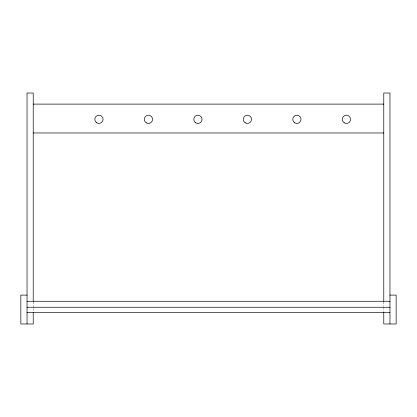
<?xml version="1.0" encoding="UTF-8"?>
<svg xmlns="http://www.w3.org/2000/svg" width="417" height="417" viewBox="0 0 417 417"><rect width="100%" height="100%" fill="white"/><g stroke="black" fill="none" stroke-linecap="round" stroke-linejoin="round"><path stroke-width="0.31" stroke-dasharray="2.08 1.56" d="M383.776 301.856L383.776 306.412M383.776 307.063L383.776 311.614M33.224 301.856L33.224 307.715M33.224 308.361L33.224 311.614"/><path stroke-width="0.63" d="M33.224 104.109L383.776 104.109M33.224 132.976L383.776 132.976M27.037 295.106L20.85 295.106L20.85 323.978L33.224 323.978L33.224 312.265M389.963 295.106L396.15 295.106L396.15 323.978L383.776 323.978L383.776 312.265M27.037 301.272L389.963 301.272M27.037 307.251L389.963 307.251M27.037 312.604L389.963 312.588M389.963 323.978L389.963 93.022L383.776 93.022L383.776 301.204M33.224 301.204L33.224 93.022L27.037 93.022L27.037 323.978M344.171 122.806A4.123 4.123 0 0 0 350.515 119.523A4.123 4.123 0 0 0 344.494 115.671A4.123 4.123 0 0 0 344.171 122.806M294.678 122.806A4.123 4.123 0 0 0 301.022 119.523A4.123 4.123 0 0 0 295.007 115.671A4.123 4.123 0 0 0 294.678 122.806M245.191 122.806A4.123 4.123 0 0 0 251.534 119.523A4.123 4.123 0 0 0 245.514 115.671A4.123 4.123 0 0 0 245.191 122.806M195.698 122.806A4.123 4.123 0 0 0 202.042 119.523A4.123 4.123 0 0 0 196.026 115.671A4.123 4.123 0 0 0 195.698 122.806M146.211 122.806A4.123 4.123 0 0 0 152.554 119.523A4.123 4.123 0 0 0 146.534 115.671A4.123 4.123 0 0 0 146.211 122.806M96.718 122.806A4.123 4.123 0 0 0 103.062 119.523A4.123 4.123 0 0 0 97.046 115.671A4.123 4.123 0 0 0 96.718 122.806"/></g></svg>
